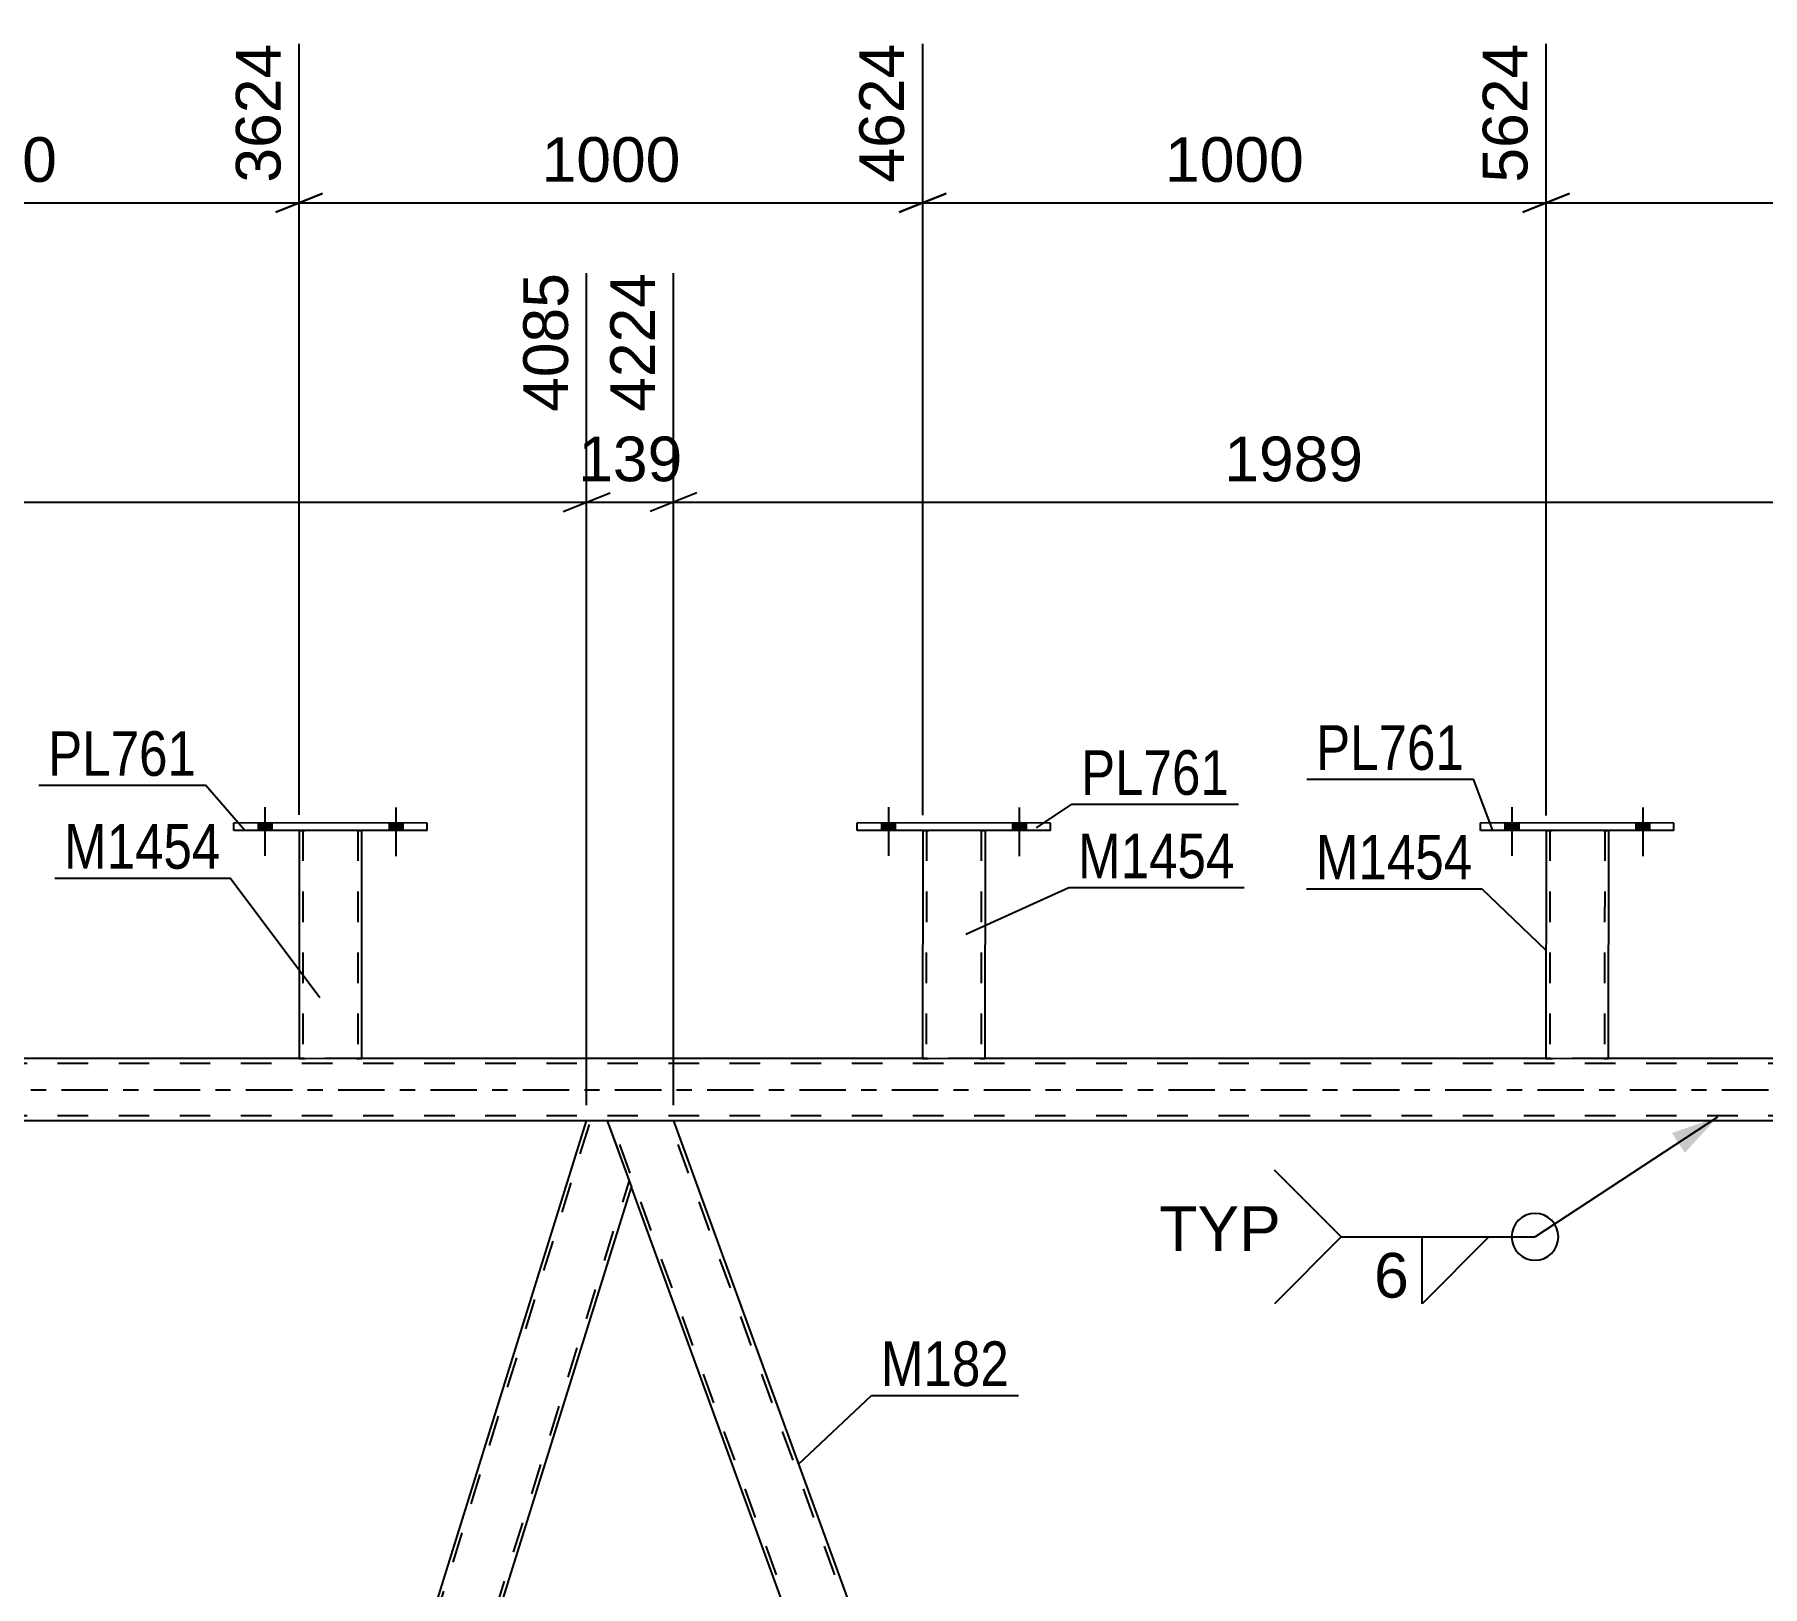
# Model space of a CAD drawing. Header units: millimetres. Extents: x 0 to 841, y 0 to 594.
# Drawn here: x 189.1 to 300, y 399 to 498.5 of the extents above; entities that cross this region are included whole.
import ezdxf

# ---------------------------------------------------------------- set-up
doc = ezdxf.new("R2010")
doc.units = ezdxf.units.MM
doc.linetypes.add('DXK_LINE_DOT2', pattern=[3.9198, 1.9599, -1.9599])
doc.linetypes.add('DXK_LINE_DOT3', pattern=[5.9187, 2.979, -0.9799, 0.9799, -0.9799])
doc.styles.add('Arial', font='ARIAL.TTF', dxfattribs={"height": 0.2})
doc.styles.add('Arial Narrow', font='ARIALN.TTF', dxfattribs={"height": 0.2})

# ---------------------------------------------------------------- blocks, each defined once
blk = doc.blocks.new('Bolt-317306913-2178 - 2138')
at = {"linetype": 'Continuous'}
for points in [[(203.44, 447.46), (204.32, 447.46), (204.32, 447.94), (203.44, 447.94)], [(211.84, 447.45), (212.72, 447.45), (212.72, 447.93), (211.84, 447.93)]]:
    blk.add_hatch(color=1, dxfattribs=at).paths.add_polyline_path(points)
at = {"color": 1, "linetype": 'Continuous'}
for p, q in [((203.44, 447.94), (203.44, 447.46)), ((203.88, 448.94), (203.88, 445.82)), ((204.32, 447.94), (204.32, 447.46)), ((211.84, 447.93), (211.84, 447.45)), ((212.28, 448.93), (212.28, 445.81)), ((212.72, 447.93), (212.72, 447.45))]:
    blk.add_line(p, q, dxfattribs=at)
blk = doc.blocks.new('Bolt-317306913-2179 - 2138')
at = {"linetype": 'Continuous'}
for points in [[(203.44, 447.46), (204.32, 447.46), (204.32, 447.94), (203.44, 447.94)], [(211.84, 447.45), (212.72, 447.45), (212.72, 447.93), (211.84, 447.93)]]:
    blk.add_hatch(color=1, dxfattribs=at).paths.add_polyline_path(points)
at = {"color": 1, "linetype": 'Continuous'}
for p, q in [((203.44, 447.94), (203.44, 447.46)), ((203.88, 448.94), (203.88, 445.82)), ((204.32, 447.94), (204.32, 447.46)), ((211.84, 447.93), (211.84, 447.45)), ((212.28, 448.93), (212.28, 445.81)), ((212.72, 447.93), (212.72, 447.45))]:
    blk.add_line(p, q, dxfattribs=at)
blk = doc.blocks.new('Part-317306913-2249 - 2138')
at = {"color": 7, "linetype": 'DXK_LINE_DOT2'}
for p, q in [((709.95, 432.5), (113.88, 432.5)), ((210.08, 432.82), (206.08, 432.82)), ((250.07, 432.82), (246.07, 432.82)), ((290.07, 432.82), (286.07, 432.82)), ((709.95, 429.14), (113.88, 429.14)), ((230.1, 428.82), (224.52, 428.82))]:
    blk.add_line(p, q, dxfattribs=at)
at = {"color": 2, "linetype": 'Continuous'}
for p, q in [((206.08, 432.82), (170.08, 432.82)), ((246.07, 432.82), (210.08, 432.82)), ((286.07, 432.82), (250.07, 432.82)), ((326.07, 432.82), (290.07, 432.82)), ((224.52, 428.82), (144.96, 428.82)), ((309.66, 428.82), (230.1, 428.82))]:
    blk.add_line(p, q, dxfattribs=at)
at = {"color": 7, "linetype": 'DXK_LINE_DOT3'}
blk.add_line((113.88, 430.82), (719.75, 430.82), dxfattribs=at)
blk = doc.blocks.new('Part-317306913-2304 - 2138')
at = {"color": 7, "linetype": 'DXK_LINE_DOT2'}
for p, q in [((206.08, 447.46), (206.08, 447.46)), ((206.08, 447.46), (206.08, 447.45)), ((206.08, 447.45), (206.08, 447.46)), ((206.12, 447.46), (206.08, 447.46)), ((206.08, 447.46), (206.12, 447.46)), ((206.22, 447.46), (206.12, 447.46)), ((206.12, 447.46), (206.22, 447.46)), ((206.34, 447.46), (206.22, 447.46)), ((206.22, 447.46), (206.38, 447.46)), ((206.32, 447.46), (206.32, 447.46)), ((206.32, 447.46), (206.32, 432.82)), ((206.34, 447.46), (206.32, 447.46)), ((206.32, 447.46), (206.34, 447.46)), ((209.79, 447.46), (206.34, 447.46)), ((206.39, 447.46), (206.34, 447.46)), ((206.34, 447.46), (206.39, 447.46)), ((209.79, 447.46), (206.38, 447.46)), ((209.69, 447.46), (206.39, 447.46)), ((206.39, 447.46), (206.47, 447.46)), ((209.77, 447.46), (206.47, 447.46)), ((209.77, 447.46), (209.69, 447.46)), ((209.82, 447.46), (209.77, 447.46)), ((209.77, 447.46), (209.82, 447.46)), ((209.79, 447.46), (209.94, 447.46)), ((209.94, 447.46), (209.79, 447.46)), ((209.84, 447.46), (209.82, 447.46)), ((209.82, 447.46), (209.84, 447.46)), ((209.84, 447.46), (209.84, 447.46)), ((209.84, 447.46), (209.84, 432.81)), ((209.94, 447.46), (210.05, 447.46)), ((210.05, 447.46), (209.94, 447.46)), ((210.05, 447.46), (210.08, 447.46)), ((210.08, 447.46), (210.05, 447.46)), ((210.08, 447.46), (210.08, 447.46)), ((210.08, 447.46), (210.08, 447.45)), ((210.08, 447.45), (210.08, 447.46)), ((206.08, 432.82), (206.11, 432.82)), ((206.11, 432.82), (206.22, 432.82)), ((206.22, 432.82), (206.37, 432.82)), ((206.34, 432.82), (206.32, 432.82)), ((206.32, 432.82), (206.34, 432.82)), ((206.39, 432.82), (206.34, 432.82)), ((206.34, 432.82), (206.37, 432.82)), ((209.84, 432.82), (206.37, 432.82)), ((206.37, 432.82), (206.39, 432.82)), ((209.69, 432.82), (206.39, 432.82)), ((206.39, 432.82), (206.47, 432.82)), ((209.82, 432.81), (206.47, 432.82)), ((209.77, 432.82), (209.69, 432.82)), ((209.82, 432.82), (209.77, 432.82)), ((209.84, 432.82), (209.82, 432.82)), ((209.82, 432.81), (209.84, 432.81)), ((209.84, 432.82), (209.94, 432.82)), ((209.94, 432.82), (210.04, 432.82)), ((210.04, 432.82), (210.08, 432.82))]:
    blk.add_line(p, q, dxfattribs=at)
at = {"color": 2, "linetype": 'Continuous'}
for p, q in [((206.08, 447.45), (206.08, 432.82)), ((210.08, 447.45), (210.08, 432.81)), ((206.11, 432.82), (206.08, 432.82)), ((206.22, 432.82), (206.11, 432.82)), ((206.37, 432.82), (206.22, 432.82)), ((209.78, 432.81), (206.37, 432.82)), ((209.94, 432.81), (209.78, 432.81)), ((210.04, 432.81), (209.94, 432.81)), ((210.08, 432.81), (210.04, 432.81))]:
    blk.add_line(p, q, dxfattribs=at)
blk = doc.blocks.new('Bolt-317306913-2200 - 2138')
at = {"linetype": 'Continuous'}
for points in [[(283.44, 447.46), (284.32, 447.46), (284.32, 447.94), (283.44, 447.94)], [(291.84, 447.45), (292.72, 447.45), (292.72, 447.93), (291.84, 447.93)]]:
    blk.add_hatch(color=1, dxfattribs=at).paths.add_polyline_path(points)
at = {"color": 1, "linetype": 'Continuous'}
for p, q in [((283.44, 447.94), (283.44, 447.46)), ((283.88, 448.94), (283.88, 445.82)), ((284.32, 447.94), (284.32, 447.46)), ((291.84, 447.93), (291.84, 447.45)), ((292.28, 448.93), (292.28, 445.81)), ((292.72, 447.93), (292.72, 447.45))]:
    blk.add_line(p, q, dxfattribs=at)
blk = doc.blocks.new('Bolt-317306913-2201 - 2138')
at = {"linetype": 'Continuous'}
for points in [[(283.44, 447.46), (284.32, 447.46), (284.32, 447.94), (283.44, 447.94)], [(291.84, 447.45), (292.72, 447.45), (292.72, 447.93), (291.84, 447.93)]]:
    blk.add_hatch(color=1, dxfattribs=at).paths.add_polyline_path(points)
at = {"color": 1, "linetype": 'Continuous'}
for p, q in [((283.44, 447.94), (283.44, 447.46)), ((283.88, 448.94), (283.88, 445.82)), ((284.32, 447.94), (284.32, 447.46)), ((291.84, 447.93), (291.84, 447.45)), ((292.28, 448.93), (292.28, 445.81)), ((292.72, 447.93), (292.72, 447.45))]:
    blk.add_line(p, q, dxfattribs=at)
blk = doc.blocks.new('Bolt-317306913-2202 - 2138')
at = {"linetype": 'Continuous'}
for points in [[(243.44, 447.46), (244.32, 447.46), (244.32, 447.94), (243.44, 447.94)], [(251.84, 447.45), (252.72, 447.45), (252.72, 447.93), (251.84, 447.93)]]:
    blk.add_hatch(color=1, dxfattribs=at).paths.add_polyline_path(points)
at = {"color": 1, "linetype": 'Continuous'}
for p, q in [((243.44, 447.94), (243.44, 447.46)), ((243.88, 448.94), (243.88, 445.82)), ((244.32, 447.94), (244.32, 447.46)), ((251.84, 447.93), (251.84, 447.45)), ((252.28, 448.93), (252.28, 445.81)), ((252.72, 447.93), (252.72, 447.45))]:
    blk.add_line(p, q, dxfattribs=at)
blk = doc.blocks.new('Bolt-317306913-2203 - 2138')
at = {"linetype": 'Continuous'}
for points in [[(243.44, 447.46), (244.32, 447.46), (244.32, 447.94), (243.44, 447.94)], [(251.84, 447.45), (252.72, 447.45), (252.72, 447.93), (251.84, 447.93)]]:
    blk.add_hatch(color=1, dxfattribs=at).paths.add_polyline_path(points)
at = {"color": 1, "linetype": 'Continuous'}
for p, q in [((243.44, 447.94), (243.44, 447.46)), ((243.88, 448.94), (243.88, 445.82)), ((244.32, 447.94), (244.32, 447.46)), ((251.84, 447.93), (251.84, 447.45)), ((252.28, 448.93), (252.28, 445.81)), ((252.72, 447.93), (252.72, 447.45))]:
    blk.add_line(p, q, dxfattribs=at)
blk = doc.blocks.new('Part-317306913-2299 - 2138')
at = {"color": 2, "linetype": 'Continuous'}
for p, q in [((201.88, 447.46), (201.88, 447.94)), ((214.28, 447.93), (201.88, 447.94)), ((214.28, 447.45), (214.28, 447.93)), ((214.28, 447.45), (201.88, 447.46))]:
    blk.add_line(p, q, dxfattribs=at)
blk = doc.blocks.new('Part-317306913-2414 - 2138')
at = {"color": 2, "linetype": 'Continuous'}
for p, q in [((281.88, 447.46), (281.88, 447.94)), ((294.28, 447.93), (281.88, 447.94)), ((294.28, 447.45), (294.28, 447.93)), ((294.28, 447.45), (281.88, 447.46))]:
    blk.add_line(p, q, dxfattribs=at)
blk = doc.blocks.new('Part-317306913-2419 - 2138')
at = {"color": 2, "linetype": 'Continuous'}
for p, q in [((286.08, 447.45), (286.07, 432.82)), ((290.08, 447.45), (290.07, 432.81)), ((286.11, 432.82), (286.07, 432.82)), ((286.21, 432.82), (286.11, 432.82)), ((286.37, 432.82), (286.21, 432.82)), ((289.78, 432.81), (286.37, 432.82)), ((289.93, 432.81), (289.78, 432.81)), ((290.04, 432.81), (289.93, 432.81)), ((290.07, 432.81), (290.04, 432.81))]:
    blk.add_line(p, q, dxfattribs=at)
at = {"color": 7, "linetype": 'DXK_LINE_DOT2'}
for p, q in [((286.08, 447.46), (286.08, 447.46)), ((286.08, 447.46), (286.08, 447.45)), ((286.08, 447.45), (286.08, 447.46)), ((286.12, 447.46), (286.08, 447.46)), ((286.08, 447.46), (286.12, 447.46)), ((286.22, 447.46), (286.12, 447.46)), ((286.12, 447.46), (286.22, 447.46)), ((286.34, 447.46), (286.22, 447.46)), ((286.22, 447.46), (286.38, 447.46)), ((286.32, 447.46), (286.31, 432.82)), ((286.32, 447.46), (286.32, 447.46)), ((286.34, 447.46), (286.32, 447.46)), ((286.32, 447.46), (286.34, 447.46)), ((289.78, 447.46), (286.34, 447.46)), ((286.39, 447.46), (286.34, 447.46)), ((286.34, 447.46), (286.39, 447.46)), ((289.78, 447.46), (286.38, 447.46)), ((289.69, 447.46), (286.39, 447.46)), ((286.39, 447.46), (286.47, 447.46)), ((289.77, 447.46), (286.47, 447.46)), ((289.77, 447.46), (289.69, 447.46)), ((289.82, 447.46), (289.77, 447.46)), ((289.77, 447.46), (289.82, 447.46)), ((289.78, 447.46), (289.94, 447.46)), ((289.94, 447.46), (289.78, 447.46)), ((289.84, 447.46), (289.82, 447.46)), ((289.82, 447.46), (289.84, 447.46)), ((289.84, 447.46), (289.83, 432.81)), ((289.84, 447.46), (289.84, 447.46)), ((289.94, 447.46), (290.04, 447.46)), ((290.04, 447.46), (289.94, 447.46)), ((290.04, 447.46), (290.08, 447.46)), ((290.08, 447.46), (290.04, 447.46)), ((290.08, 447.46), (290.08, 447.46)), ((290.08, 447.46), (290.08, 447.45)), ((290.08, 447.45), (290.08, 447.46)), ((286.07, 432.82), (286.11, 432.82)), ((286.11, 432.82), (286.21, 432.82)), ((286.21, 432.82), (286.37, 432.82)), ((286.33, 432.82), (286.31, 432.82)), ((286.31, 432.82), (286.33, 432.82)), ((286.38, 432.82), (286.33, 432.82)), ((286.33, 432.82), (286.37, 432.82)), ((289.83, 432.82), (286.37, 432.82)), ((286.37, 432.82), (286.38, 432.82)), ((289.69, 432.82), (286.38, 432.82)), ((286.38, 432.82), (286.46, 432.82)), ((289.82, 432.81), (286.46, 432.82)), ((289.76, 432.82), (289.69, 432.82)), ((289.82, 432.82), (289.76, 432.82)), ((289.83, 432.82), (289.82, 432.82)), ((289.82, 432.81), (289.83, 432.81)), ((289.83, 432.82), (289.93, 432.82)), ((289.93, 432.82), (290.04, 432.82)), ((290.04, 432.82), (290.07, 432.82))]:
    blk.add_line(p, q, dxfattribs=at)
blk = doc.blocks.new('Part-317306913-2424 - 2138')
at = {"color": 2, "linetype": 'Continuous'}
for p, q in [((241.88, 447.46), (241.88, 447.94)), ((254.28, 447.93), (241.88, 447.94)), ((254.28, 447.45), (254.28, 447.93)), ((254.28, 447.45), (241.88, 447.46))]:
    blk.add_line(p, q, dxfattribs=at)
blk = doc.blocks.new('Part-317306913-2429 - 2138')
at = {"color": 2, "linetype": 'Continuous'}
for p, q in [((246.08, 447.45), (246.07, 432.82)), ((250.08, 447.45), (250.07, 432.81)), ((246.11, 432.82), (246.07, 432.82)), ((246.22, 432.82), (246.11, 432.82)), ((246.37, 432.82), (246.22, 432.82)), ((249.78, 432.81), (246.37, 432.82)), ((249.93, 432.81), (249.78, 432.81)), ((250.04, 432.81), (249.93, 432.81)), ((250.07, 432.81), (250.04, 432.81))]:
    blk.add_line(p, q, dxfattribs=at)
at = {"color": 7, "linetype": 'DXK_LINE_DOT2'}
for p, q in [((246.08, 447.46), (246.08, 447.46)), ((246.08, 447.46), (246.08, 447.45)), ((246.08, 447.45), (246.08, 447.46)), ((246.12, 447.46), (246.08, 447.46)), ((246.08, 447.46), (246.12, 447.46)), ((246.22, 447.46), (246.12, 447.46)), ((246.12, 447.46), (246.22, 447.46)), ((246.34, 447.46), (246.22, 447.46)), ((246.22, 447.46), (246.38, 447.46)), ((246.32, 447.46), (246.31, 432.82)), ((246.32, 447.46), (246.32, 447.46)), ((246.34, 447.46), (246.32, 447.46)), ((246.32, 447.46), (246.34, 447.46)), ((249.78, 447.46), (246.34, 447.46)), ((246.39, 447.46), (246.34, 447.46)), ((246.34, 447.46), (246.39, 447.46)), ((249.78, 447.46), (246.38, 447.46)), ((249.69, 447.46), (246.39, 447.46)), ((246.39, 447.46), (246.47, 447.46)), ((249.77, 447.46), (246.47, 447.46)), ((249.77, 447.46), (249.69, 447.46)), ((249.82, 447.46), (249.77, 447.46)), ((249.77, 447.46), (249.82, 447.46)), ((249.78, 447.46), (249.94, 447.46)), ((249.94, 447.46), (249.78, 447.46)), ((249.84, 447.46), (249.82, 447.46)), ((249.82, 447.46), (249.84, 447.46)), ((249.84, 447.46), (249.83, 432.81)), ((249.84, 447.46), (249.84, 447.46)), ((249.94, 447.46), (250.04, 447.46)), ((250.04, 447.46), (249.94, 447.46)), ((250.04, 447.46), (250.08, 447.46)), ((250.08, 447.46), (250.04, 447.46)), ((250.08, 447.46), (250.08, 447.46)), ((250.08, 447.46), (250.08, 447.45)), ((250.08, 447.45), (250.08, 447.46)), ((246.07, 432.82), (246.11, 432.82)), ((246.11, 432.82), (246.22, 432.82)), ((246.22, 432.82), (246.37, 432.82)), ((246.33, 432.82), (246.31, 432.82)), ((246.31, 432.82), (246.33, 432.82)), ((246.38, 432.82), (246.33, 432.82)), ((246.33, 432.82), (246.37, 432.82)), ((249.83, 432.82), (246.37, 432.82)), ((246.37, 432.82), (246.38, 432.82)), ((249.69, 432.82), (246.38, 432.82)), ((246.38, 432.82), (246.46, 432.82)), ((249.82, 432.81), (246.46, 432.82)), ((249.76, 432.82), (249.69, 432.82)), ((249.82, 432.82), (249.76, 432.82)), ((249.83, 432.82), (249.82, 432.82)), ((249.82, 432.81), (249.83, 432.81)), ((249.83, 432.82), (249.93, 432.82)), ((249.93, 432.82), (250.04, 432.82)), ((250.04, 432.82), (250.07, 432.82))]:
    blk.add_line(p, q, dxfattribs=at)
blk = doc.blocks.new('Part-317306913-2588 - 2138')
at = {"color": 2, "linetype": 'Continuous'}
for p, q in [((187.82, 311.07), (224.52, 428.82)), ((225.84, 428.82), (224.52, 428.82)), ((225.84, 428.82), (227.39, 424.57)), ((190.93, 307.6), (227.39, 424.57))]:
    blk.add_line(p, q, dxfattribs=at)
at = {"color": 7, "linetype": 'DXK_LINE_DOT2'}
for p, q in [((187.96, 310.7), (224.77, 428.82)), ((190.68, 307.6), (227.25, 424.94))]:
    blk.add_line(p, q, dxfattribs=at)
blk = doc.blocks.new('Part-317306913-2628 - 2138')
at = {"color": 2, "linetype": 'Continuous'}
for p, q in [((230.1, 428.82), (225.84, 428.82)), ((230.1, 428.82), (272.47, 312.41)), ((268.21, 312.41), (227.39, 424.57))]:
    blk.add_line(p, q, dxfattribs=at)
at = {"color": 7, "linetype": 'DXK_LINE_DOT2'}
for p, q in [((225.84, 428.82), (227.39, 424.57)), ((270.22, 307.6), (226.1, 428.82)), ((226.1, 428.82), (226.12, 428.82)), ((273.96, 307.6), (229.84, 428.82))]:
    blk.add_line(p, q, dxfattribs=at)
blk = doc.blocks.new('StraightDimension-317306913-3510 - 2138')
at = {"color": 7, "linetype": 'Continuous'}
for p, q in [((224.52, 429.82), (224.52, 483.2)), ((230.1, 429.82), (230.1, 483.2)), ((223.02, 467.91), (226.02, 469.11)), ((231.6, 469.11), (228.6, 467.91)), ((224.52, 468.51), (230.1, 468.51))]:
    blk.add_line(p, q, dxfattribs=at)
at = {"color": 0}
blk.add_wipeout([(231.25, 469.26), (231.25, 473.46), (223.38, 473.46), (223.38, 469.26)], dxfattribs=at)
at = {"color": 3, "style": 'Arial'}
blk.add_text('139', height=2.865, dxfattribs=at).set_placement((223.98, 469.86))
at = {"color": 0, "linetype": 'Continuous'}
blk.add_wipeout([(229.5, 483.8), (225.3, 483.8), (225.3, 473.71), (229.5, 473.71)], dxfattribs=at)
at = {"color": 3, "linetype": 'Continuous', "style": 'Arial'}
blk.add_text('4224', height=2.865, rotation=90.0002, dxfattribs=at).set_placement((228.9, 474.31))
blk = doc.blocks.new('StraightDimension-317306913-8551 - 2138')
at = {"color": 7, "linetype": 'Continuous'}
for p, q in [((286.08, 448.42), (286.08, 497.92)), ((326.08, 448.41), (326.08, 497.92)), ((287.58, 488.32), (284.58, 487.12)), ((324.58, 487.12), (327.58, 488.32)), ((286.08, 487.72), (326.08, 487.72))]:
    blk.add_line(p, q, dxfattribs=at)
at = {"color": 0}
blk.add_wipeout([(311.13, 488.47), (311.13, 492.67), (301.03, 492.67), (301.03, 488.47)], dxfattribs=at)
at = {"color": 3, "style": 'Arial'}
blk.add_text('1000', height=2.865, dxfattribs=at).set_placement((301.63, 489.07))
at = {"color": 0, "linetype": 'Continuous'}
blk.add_wipeout([(325.48, 498.52), (321.28, 498.52), (321.28, 488.42), (325.48, 488.42)], dxfattribs=at)
at = {"color": 3, "linetype": 'Continuous', "style": 'Arial'}
blk.add_text('6624', height=2.865, rotation=90.0002, dxfattribs=at).set_placement((324.88, 489.02))
blk = doc.blocks.new('StraightDimension-317306913-8553 - 2138')
at = {"color": 7, "linetype": 'Continuous'}
for p, q in [((206.08, 448.45), (206.08, 497.92)), ((246.08, 448.43), (246.08, 497.92)), ((207.58, 488.32), (204.58, 487.12)), ((244.58, 487.12), (247.58, 488.32)), ((206.08, 487.72), (246.08, 487.72))]:
    blk.add_line(p, q, dxfattribs=at)
at = {"color": 0}
blk.add_wipeout([(231.13, 488.47), (231.13, 492.67), (221.03, 492.67), (221.03, 488.47)], dxfattribs=at)
at = {"color": 3, "style": 'Arial'}
blk.add_text('1000', height=2.865, dxfattribs=at).set_placement((221.63, 489.07))
at = {"color": 0, "linetype": 'Continuous'}
blk.add_wipeout([(245.48, 498.52), (241.28, 498.52), (241.28, 488.42), (245.48, 488.42)], dxfattribs=at)
at = {"color": 3, "linetype": 'Continuous', "style": 'Arial'}
blk.add_text('4624', height=2.865, rotation=90.0002, dxfattribs=at).set_placement((244.88, 489.02))
blk = doc.blocks.new('StraightDimension-317306913-8554 - 2138')
at = {"color": 7, "linetype": 'Continuous'}
for p, q in [((166.08, 448.46), (166.08, 497.92)), ((206.08, 448.45), (206.08, 497.92)), ((167.58, 488.32), (164.58, 487.12)), ((204.58, 487.12), (207.58, 488.32)), ((166.08, 487.72), (206.08, 487.72))]:
    blk.add_line(p, q, dxfattribs=at)
at = {"color": 0}
blk.add_wipeout([(191.13, 488.47), (191.13, 492.67), (181.03, 492.67), (181.03, 488.47)], dxfattribs=at)
at = {"color": 3, "style": 'Arial'}
blk.add_text('1000', height=2.865, dxfattribs=at).set_placement((181.63, 489.07))
at = {"color": 0, "linetype": 'Continuous'}
blk.add_wipeout([(205.48, 498.52), (201.28, 498.52), (201.28, 488.42), (205.48, 488.42)], dxfattribs=at)
at = {"color": 3, "linetype": 'Continuous', "style": 'Arial'}
blk.add_text('3624', height=2.865, rotation=90.0002, dxfattribs=at).set_placement((204.88, 489.02))
blk = doc.blocks.new('StraightDimension-317306913-3509 - 2138')
at = {"color": 7, "linetype": 'Continuous'}
for p, q in [((230.1, 429.82), (230.1, 483.2)), ((309.66, 429.82), (309.66, 483.2)), ((231.6, 469.11), (228.6, 467.91)), ((308.16, 467.91), (311.16, 469.11)), ((230.1, 468.51), (309.66, 468.51))]:
    blk.add_line(p, q, dxfattribs=at)
at = {"color": 0, "linetype": 'Continuous'}
blk.add_wipeout([(309.06, 483.8), (304.86, 483.8), (304.86, 473.71), (309.06, 473.71)], dxfattribs=at)
at = {"color": 0}
blk.add_wipeout([(274.93, 469.26), (274.93, 473.46), (264.83, 473.46), (264.83, 469.26)], dxfattribs=at)
at = {"color": 3, "linetype": 'Continuous', "style": 'Arial'}
blk.add_text('6213', height=2.865, rotation=90.0002, dxfattribs=at).set_placement((308.46, 474.31))
at = {"color": 3, "style": 'Arial'}
blk.add_text('1989', height=2.865, dxfattribs=at).set_placement((265.43, 469.86))
blk = doc.blocks.new('StraightDimension-317306913-3511 - 2138')
at = {"color": 7, "linetype": 'Continuous'}
for p, q in [((224.52, 429.82), (224.52, 483.2)), ((140.71, 429.82), (140.71, 478.7)), ((142.21, 469.11), (139.21, 467.91)), ((223.02, 467.91), (226.02, 469.11)), ((140.71, 468.51), (224.52, 468.51))]:
    blk.add_line(p, q, dxfattribs=at)
at = {"color": 0, "linetype": 'Continuous'}
blk.add_wipeout([(223.92, 483.8), (219.72, 483.8), (219.72, 473.71), (223.92, 473.71)], dxfattribs=at)
at = {"color": 0}
blk.add_wipeout([(187.66, 469.26), (187.66, 473.46), (177.57, 473.46), (177.57, 469.26)], dxfattribs=at)
at = {"color": 3, "linetype": 'Continuous', "style": 'Arial'}
blk.add_text('4085', height=2.865, rotation=90.0002, dxfattribs=at).set_placement((223.32, 474.31))
at = {"color": 3, "style": 'Arial'}
blk.add_text('2095', height=2.865, dxfattribs=at).set_placement((178.17, 469.86))
blk = doc.blocks.new('StraightDimension-317306913-8552 - 2138')
at = {"color": 7, "linetype": 'Continuous'}
for p, q in [((246.08, 448.43), (246.08, 497.92)), ((286.08, 448.42), (286.08, 497.92)), ((247.58, 488.32), (244.58, 487.12)), ((284.58, 487.12), (287.58, 488.32)), ((246.08, 487.72), (286.08, 487.72))]:
    blk.add_line(p, q, dxfattribs=at)
at = {"color": 0}
blk.add_wipeout([(271.13, 488.47), (271.13, 492.67), (261.03, 492.67), (261.03, 488.47)], dxfattribs=at)
at = {"color": 3, "style": 'Arial'}
blk.add_text('1000', height=2.865, dxfattribs=at).set_placement((261.63, 489.07))
at = {"color": 0, "linetype": 'Continuous'}
blk.add_wipeout([(285.48, 498.52), (281.28, 498.52), (281.28, 488.42), (285.48, 488.42)], dxfattribs=at)
at = {"color": 3, "linetype": 'Continuous', "style": 'Arial'}
blk.add_text('5624', height=2.865, rotation=90.0002, dxfattribs=at).set_placement((284.88, 489.02))
blk = doc.blocks.new('WeldMark-317306913-3909 - 2138')
at = {"linetype": 'Continuous'}
blk.add_hatch(color=30, dxfattribs=at).paths.add_polyline_path([(294.15, 428.04), (297.07, 429.06), (294.98, 426.78)])
at = {"color": 30, "linetype": 'Continuous'}
for p in [(297.07, 429.06), (272.94, 421.38)]:
    blk.add_line(p, (285.37, 421.38), dxfattribs=at)
at = {"color": 3, "linetype": 'Continuous'}
for p, q in [((272.94, 421.38), (268.66, 425.66)), ((272.94, 421.38), (268.66, 417.09)), ((278.13, 421.38), (282.41, 421.38)), ((282.41, 421.38), (278.13, 417.09)), ((278.13, 417.09), (278.13, 421.38))]:
    blk.add_line(p, q, dxfattribs=at)
for start, end in [(90, 270), (270, 90)]:
    blk.add_arc((285.37, 421.38), 1.5, start, end, dxfattribs=at)
at = {"color": 0}
blk.add_wipeout([(277.47, 417.28), (277.47, 420.68), (274.84, 420.68), (274.84, 417.28)], dxfattribs=at)
at = {"color": 3, "style": 'Arial'}
blk.add_text('6', height=2.87, dxfattribs=at).set_placement((275.04, 417.48))
at = {"color": 0, "linetype": 'Continuous'}
blk.add_wipeout([(269.04, 420.48), (269.04, 423.48), (261.27, 423.48), (261.27, 420.48)], dxfattribs=at)
blk.add_wipeout([(269.04, 420.48), (269.04, 423.48), (261.27, 423.48), (261.27, 420.48)], dxfattribs=at)
at = {"color": 3, "linetype": 'Continuous', "style": 'Arial'}
blk.add_text('TYP', height=2.865, dxfattribs=at).set_placement((261.27, 420.48))
blk = doc.blocks.new('Mark-317306913-2410 - 2138')
at = {"color": 30, "linetype": 'Continuous'}
for p in [(270.72, 450.74), (282.67, 447.46)]:
    blk.add_line(p, (281.42, 450.74), dxfattribs=at)
at = {"color": 0}
blk.add_wipeout([(280.82, 451.34), (280.82, 454.34), (271.32, 454.34), (271.32, 451.34)], dxfattribs=at)
blk.add_wipeout([(280.82, 451.34), (280.82, 454.34), (271.32, 454.34), (271.32, 451.34)], dxfattribs=at)
at = {"color": 3, "style": 'Arial Narrow'}
blk.add_text('PL761', height=2.863, dxfattribs=at).set_placement((271.32, 451.34))
blk = doc.blocks.new('Mark-317306913-2295 - 2138')
at = {"color": 30, "linetype": 'Continuous'}
for p in [(189.37, 450.36), (202.6, 447.46)]:
    blk.add_line(p, (200.07, 450.36), dxfattribs=at)
at = {"color": 0}
blk.add_wipeout([(199.47, 450.96), (199.47, 453.96), (189.97, 453.96), (189.97, 450.96)], dxfattribs=at)
blk.add_wipeout([(199.47, 450.96), (199.47, 453.96), (189.97, 453.96), (189.97, 450.96)], dxfattribs=at)
at = {"color": 3, "style": 'Arial Narrow'}
blk.add_text('PL761', height=2.863, dxfattribs=at).set_placement((189.97, 450.96))
blk = doc.blocks.new('Mark-317306913-2300 - 2138')
at = {"color": 30, "linetype": 'Continuous'}
for p in [(190.39, 444.4), (207.41, 436.72)]:
    blk.add_line(p, (201.64, 444.4), dxfattribs=at)
at = {"color": 0}
blk.add_wipeout([(201.04, 445), (201.04, 448), (190.99, 448), (190.99, 445)], dxfattribs=at)
blk.add_wipeout([(201.04, 445), (201.04, 448), (190.99, 448), (190.99, 445)], dxfattribs=at)
at = {"color": 3, "style": 'Arial Narrow'}
blk.add_text('M1454', height=2.863, dxfattribs=at).set_placement((190.99, 445))
blk = doc.blocks.new('Mark-317306913-2415 - 2138')
at = {"color": 30, "linetype": 'Continuous'}
for p in [(270.71, 443.71), (286.08, 439.75)]:
    blk.add_line(p, (281.96, 443.71), dxfattribs=at)
at = {"color": 0}
blk.add_wipeout([(281.36, 444.31), (281.36, 447.31), (271.31, 447.31), (271.31, 444.31)], dxfattribs=at)
blk.add_wipeout([(281.36, 444.31), (281.36, 447.31), (271.31, 447.31), (271.31, 444.31)], dxfattribs=at)
at = {"color": 3, "style": 'Arial Narrow'}
blk.add_text('M1454', height=2.863, dxfattribs=at).set_placement((271.31, 444.31))
blk = doc.blocks.new('Mark-317306913-2420 - 2138')
at = {"color": 30, "linetype": 'Continuous'}
for p, q in [((253.39, 447.62), (255.64, 449.14)), ((255.64, 449.14), (266.35, 449.14))]:
    blk.add_line(p, q, dxfattribs=at)
at = {"color": 0}
blk.add_wipeout([(265.75, 449.74), (265.75, 452.74), (256.24, 452.74), (256.24, 449.74)], dxfattribs=at)
blk.add_wipeout([(265.75, 449.74), (265.75, 452.74), (256.24, 452.74), (256.24, 449.74)], dxfattribs=at)
at = {"color": 3, "style": 'Arial Narrow'}
blk.add_text('PL761', height=2.863, dxfattribs=at).set_placement((256.24, 449.74))
blk = doc.blocks.new('Mark-317306913-2425 - 2138')
at = {"color": 30, "linetype": 'Continuous'}
for p, q in [((248.86, 440.8), (255.45, 443.79)), ((255.45, 443.79), (266.71, 443.79))]:
    blk.add_line(p, q, dxfattribs=at)
at = {"color": 0}
blk.add_wipeout([(266.11, 444.39), (266.11, 447.39), (256.05, 447.39), (256.05, 444.39)], dxfattribs=at)
blk.add_wipeout([(266.11, 444.39), (266.11, 447.39), (256.05, 447.39), (256.05, 444.39)], dxfattribs=at)
at = {"color": 3, "style": 'Arial Narrow'}
blk.add_text('M1454', height=2.863, dxfattribs=at).set_placement((256.05, 444.39))
blk = doc.blocks.new('Mark-317306913-2624 - 2138')
at = {"color": 30, "linetype": 'Continuous'}
for p, q in [((238.11, 406.79), (242.8, 411.21)), ((242.8, 411.21), (252.22, 411.21))]:
    blk.add_line(p, q, dxfattribs=at)
at = {"color": 0}
blk.add_wipeout([(251.62, 411.81), (251.62, 414.81), (243.4, 414.81), (243.4, 411.81)], dxfattribs=at)
blk.add_wipeout([(251.62, 411.81), (251.62, 414.81), (243.4, 414.81), (243.4, 411.81)], dxfattribs=at)
at = {"color": 3, "style": 'Arial Narrow'}
blk.add_text('M182', height=2.863, dxfattribs=at).set_placement((243.4, 411.81))

msp = doc.modelspace()

# ---------------------------------------------------------------- block references
for name in ['Part-317306913-2299 - 2138', 'Bolt-317306913-2178 - 2138', 'Bolt-317306913-2179 - 2138', 'Part-317306913-2424 - 2138', 'Bolt-317306913-2202 - 2138', 'Bolt-317306913-2203 - 2138', 'Part-317306913-2414 - 2138', 'Bolt-317306913-2200 - 2138', 'Bolt-317306913-2201 - 2138', 'Part-317306913-2304 - 2138', 'Part-317306913-2429 - 2138', 'Part-317306913-2419 - 2138', 'Part-317306913-2249 - 2138', 'Part-317306913-2588 - 2138', 'Part-317306913-2628 - 2138']:
    msp.add_blockref(name, (0, 0))

# ---------------------------------------------------------------- next in the draw order: block references
for name in ['StraightDimension-317306913-8551 - 2138', 'StraightDimension-317306913-3510 - 2138', 'WeldMark-317306913-3909 - 2138', 'Mark-317306913-2624 - 2138']:
    msp.add_blockref(name, (0, 0))

# ---------------------------------------------------------------- next in the draw order: block references
msp.add_blockref('StraightDimension-317306913-8553 - 2138', (0, 0))

# ---------------------------------------------------------------- next in the draw order: block references
for name in ['StraightDimension-317306913-8554 - 2138', 'StraightDimension-317306913-3509 - 2138']:
    msp.add_blockref(name, (0, 0))

# ---------------------------------------------------------------- next in the draw order: block references
for name in ['StraightDimension-317306913-8552 - 2138', 'StraightDimension-317306913-3511 - 2138']:
    msp.add_blockref(name, (0, 0))

# ---------------------------------------------------------------- next in the draw order: block references
for name in ['Mark-317306913-2295 - 2138', 'Mark-317306913-2410 - 2138', 'Mark-317306913-2420 - 2138']:
    msp.add_blockref(name, (0, 0))

# ---------------------------------------------------------------- next in the draw order: block references
for name in ['Mark-317306913-2300 - 2138', 'Mark-317306913-2425 - 2138', 'Mark-317306913-2415 - 2138']:
    msp.add_blockref(name, (0, 0))

doc.saveas('drawing.dxf')
